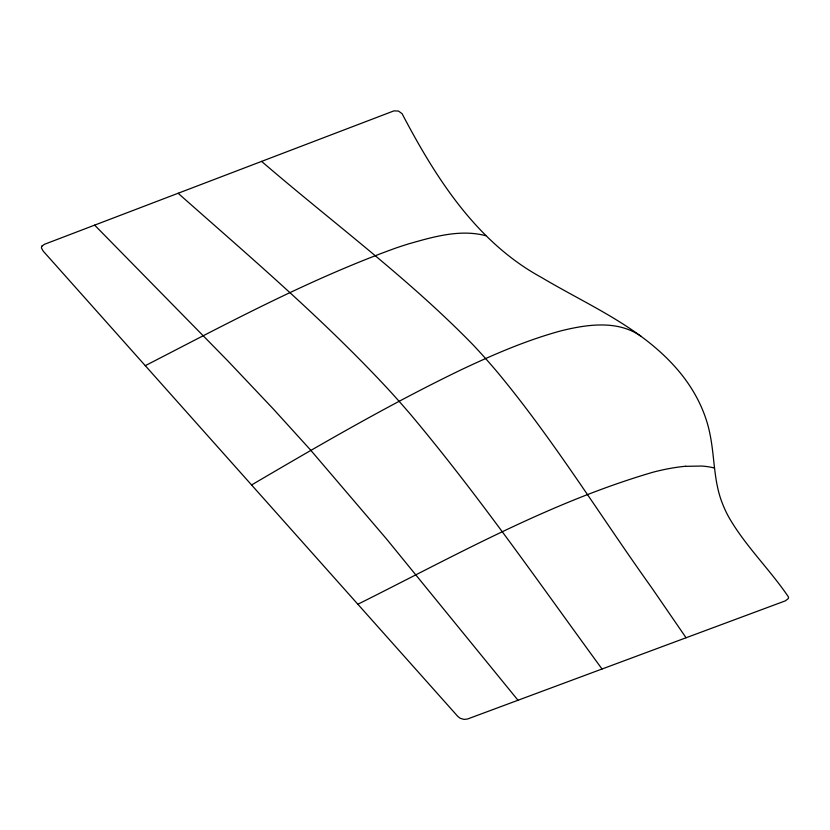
<?xml version="1.0" encoding="UTF-8"?>
<svg xmlns="http://www.w3.org/2000/svg" width="830" height="830" viewBox="0 0 830 830"><rect width="100%" height="100%" fill="white"/><g stroke="black" fill="none" stroke-linecap="round" stroke-linejoin="round"><path stroke-width="1.25" d="M251.573 484.959C320.432 444.548 389.54 404.355 461.49 369.63C493.746 354.441 526.666 340.144 561.153 330.807C587.038 324.406 617.8 319.799 640.988 336.285M145.281 365.667C227.296 323.482 308.895 279.461 395.827 248.046A510.481 258.348 -48.6 0 1 408.806 243.823C433.53 236.789 460.09 228.966 485.737 235.689M357.865 604.25C454.269 556.121 549.336 502.482 653.272 472.135A327.497 165.741 -48.6 0 1 685.601 466.242M685.549 466.346L701.485 466.045A183.171 92.701 -48.6 0 1 714.526 468.068M261.606 161.394C332.208 222.191 407.696 277.76 472.83 344.606A692.345 376.675 76.4 0 1 497.502 372.276C554.015 440.377 600.422 516.053 651.82 587.92L686.068 637.762M178.128 193.266C250.556 257.414 324.561 320.266 390.276 391.47A1083.378 589.414 76.4 0 1 410.694 414.585C478.952 495.904 539.417 583.355 602.03 669.001M94.651 225.138L227.742 360.801L273.163 408.817L309.984 449.362L386.583 539.043L517.993 700.25M41.915 246.095L41.697 246.572A8.601 5.156 15.4 0 0 41.531 248.139L43.202 251.106L457.755 716.363L460.131 718.23L463.929 719.403L467.518 719.019L785.439 600.816L788.293 598.554A8.663 5.188 15.4 0 0 788.479 596.988C769.95 569.515 745.226 545.922 728.657 516.903A197.364 118.223 15.4 0 1 722.308 503.198C713.665 481.4 714.703 457.538 710.117 434.858C705.178 408.951 691.857 385.193 674.168 365.843A205.176 122.902 15.4 0 0 658.439 350.343C623.745 319.643 580.865 300.927 541.43 277.407C476.358 242.028 435.532 177.454 402.094 113.7L398.504 111.054L393.918 110.878L44.498 244.279L41.915 246.095"/></g></svg>
